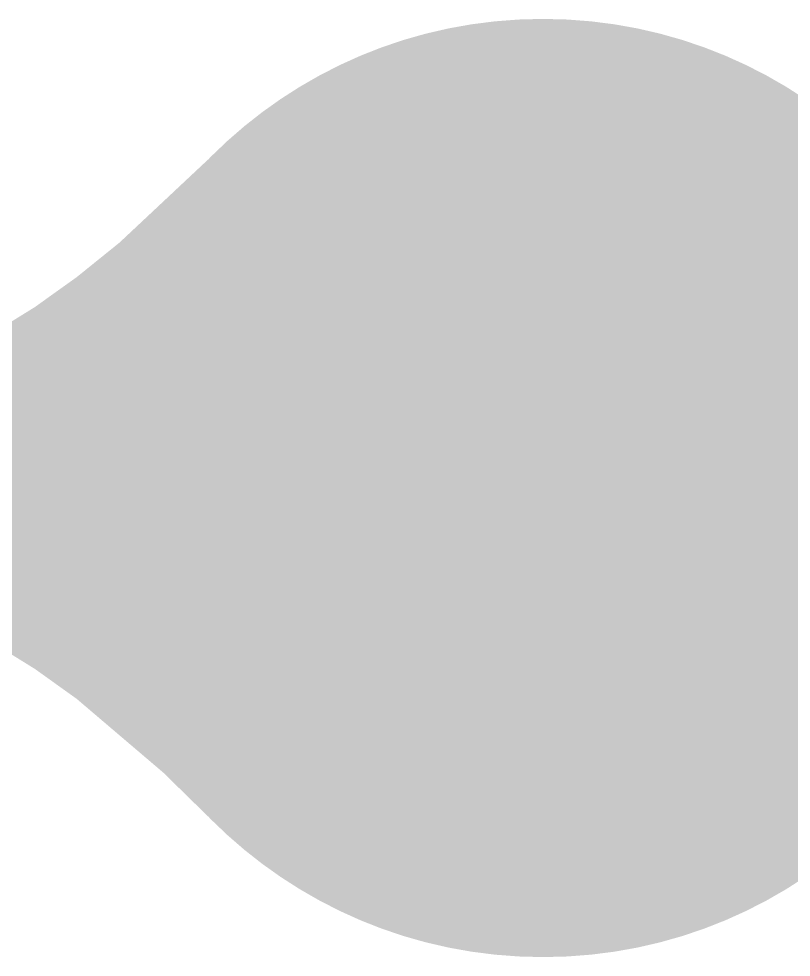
# Model space of a CAD drawing. Header units: inches. Extents: x 0.2 to 39.7, y 0.3 to 24.9.
# Drawn here: x 3.265 to 3.759, y 16.1 to 16.7 of the extents above; entities that cross this region are included whole.
import ezdxf

# ---------------------------------------------------------------- set-up
doc = ezdxf.new("R2010")
doc.units = ezdxf.units.IN
for name, color, linetype in [('Bottom Layer', 76, 'Continuous'), ('Bottom Layer 1', 5, 'Continuous'), ('Top Layer', 16, 'Continuous'), ('Top Layer 1', 1, 'Continuous'), ('Via Holes', 16, 'Continuous')]:
    doc.layers.add(name, color=color, linetype=linetype)

msp = doc.modelspace()

# ---------------------------------------------------------------- hatches: boundary and pattern name
at = {"layer": 'Bottom Layer'}
h = msp.add_hatch(color=76, dxfattribs=at)
edge = h.paths.add_edge_path()
edge.add_arc((3.6, 16.4), 0.3, 0, 360)
at = {"layer": 'Bottom Layer 1'}
h = msp.add_hatch(color=5, dxfattribs=at)
edge = h.paths.add_edge_path()
edge.add_arc((3.6, 16.4), 0.3, 0, 360)
at = {"layer": 'Top Layer'}
h = msp.add_hatch(color=16, dxfattribs=at)
edge = h.paths.add_edge_path()
edge.add_arc((3.6, 16.4), 0.3, 0, 360)
at = {"layer": 'Top Layer 1'}
h = msp.add_hatch(color=1, dxfattribs=at)
edge = h.paths.add_edge_path()
edge.add_arc((3.6, 16.4), 0.3, 0, 360)
msp.add_hatch(color=1, dxfattribs=at).paths.add_polyline_path([(3.12659, 16.4625), (3.1498, 16.46398), (3.17362, 16.4684), (3.19804, 16.47578), (3.22306, 16.4861), (3.24868, 16.49938), (3.27489, 16.5156), (3.30171, 16.53478), (3.32913, 16.5569), (3.38576, 16.61), (3.38576, 16.19), (3.35714, 16.21802), (3.30171, 16.26523), (3.27489, 16.2844), (3.24868, 16.30063), (3.22306, 16.3139), (3.19804, 16.32422), (3.17362, 16.3316), (3.1498, 16.33603), (3.12659, 16.3375)])
at = {"layer": 'Via Holes'}
h = msp.add_hatch(color=7, dxfattribs=at)
edge = h.paths.add_edge_path()
edge.add_arc((3.6, 16.4), 0.15, 0, 360)

# ---------------------------------------------------------------- linework, layer by layer
at = {"layer": 'Bottom Layer 1'}
msp.add_lwpolyline([(3.6, 16.4, 0.125, 0.125, 0), (8.7, 16.4, 0.125, 0.125, 0)], format="xyseb", dxfattribs=at)
msp.add_lwpolyline([(3.56875, 16.4, 0.0625, 0.0625, 1), (3.63125, 16.4, 0.0625, 0.0625, 1)], format="xyseb", close=True, dxfattribs=at)
at = {"layer": 'Top Layer 1'}
msp.add_lwpolyline([(2.42499, 16.4, 0.125, 0.125, 0), (3.6, 16.4, 0.125, 0.125, 0)], format="xyseb", dxfattribs=at)
msp.add_lwpolyline([(3.56875, 16.4, 0.0625, 0.0625, 1), (3.63125, 16.4, 0.0625, 0.0625, 1)], format="xyseb", close=True, dxfattribs=at)

doc.saveas('drawing.dxf')
